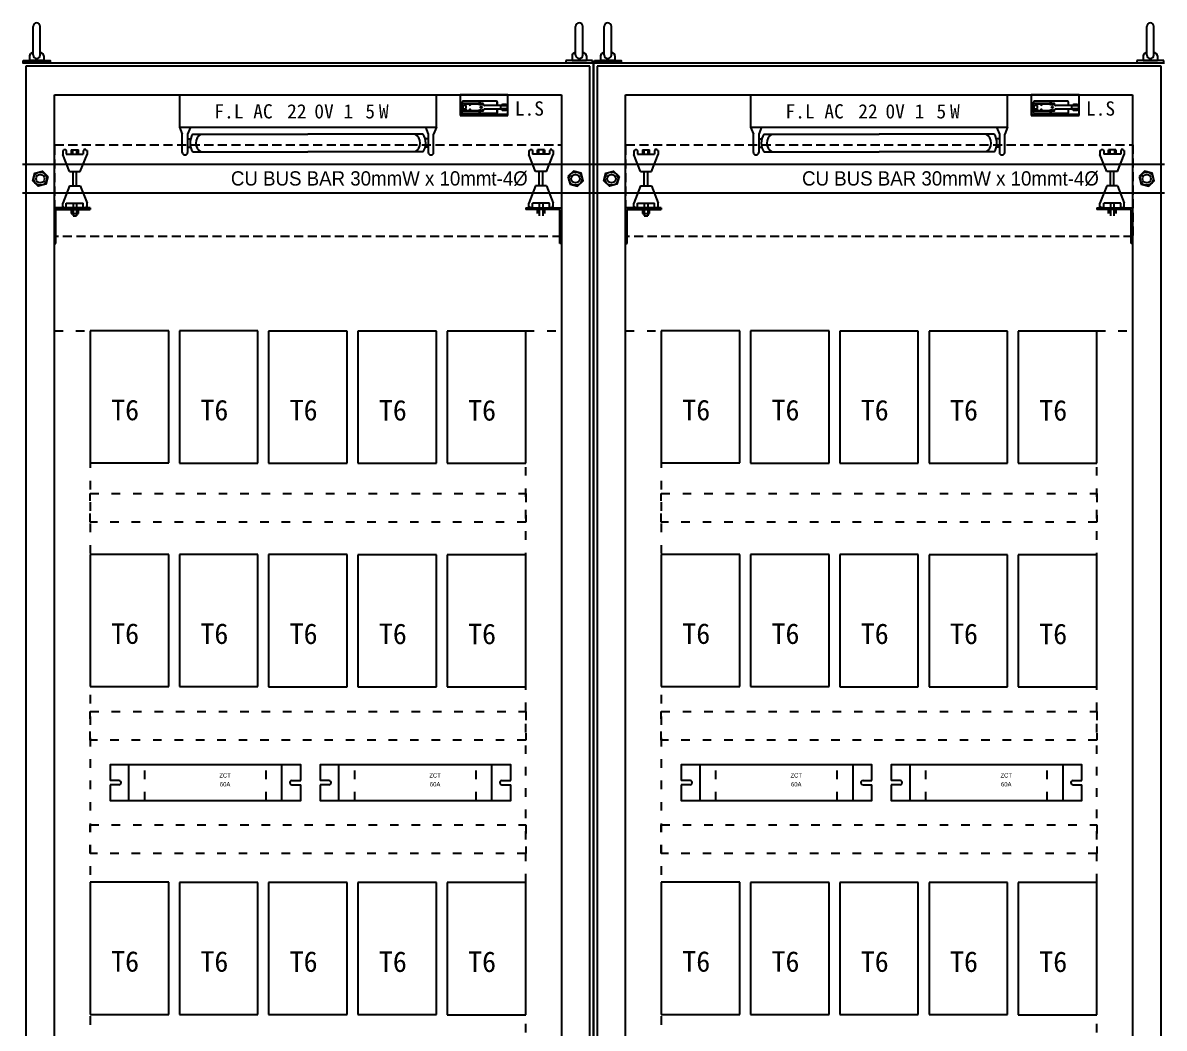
# Model space of a CAD drawing. Header units: millimetres. Extents: x 14879 to 38758, y -20740 to 1136.
# Drawn here: x 35718 to 37316, y -10063 to -8655 of the extents above; entities that cross this region are included whole.
import ezdxf
from ezdxf.enums import TextEntityAlignment as Align

# ---------------------------------------------------------------- set-up
doc = ezdxf.new("R2010")
doc.units = ezdxf.units.MM
doc.linetypes.add('ACAD_ISO03W100', pattern=[30, 12, -18])
doc.linetypes.add('DASHED', pattern=[19.05, 12.7, -6.35])
doc.layers.add('TEXT', color=3, linetype='Continuous')
doc.layers.add('图框文字', color=7, linetype='Continuous', lineweight=53)
doc.styles.get("Standard").update_dxf_attribs({"font": ''})
doc.styles.add('型式1', font='PMingLiU.ttf', dxfattribs={"width": 0.85, "height": 2})
doc.styles.add('汉字', font='')
doc.styles.get('Standard').set_extended_font_data('SimSun')
doc.styles.get('汉字').set_extended_font_data('SimSun')

msp = doc.modelspace()

# ---------------------------------------------------------------- linework, layer by layer
for p, q in [((35732.11, -8700.12), (35732.11, -8660.12)), ((35742.11, -8700.12), (35742.11, -8660.12)), ((36492.11, -8700.12), (36492.11, -8660.12)), ((36502.11, -8700.12), (36502.11, -8660.12)), ((36532.11, -8700.12), (36532.11, -8660.12)), ((36542.11, -8700.12), (36542.11, -8660.12)), ((37292.11, -8700.12), (37292.11, -8660.12)), ((37302.11, -8700.12), (37302.11, -8660.12)), ((35732.11, -8696.14), (35728.37, -8698.55)), ((35742.11, -8696.14), (35745.86, -8698.55)), ((36492.11, -8696.14), (36488.37, -8698.55)), ((36502.11, -8696.14), (36505.86, -8698.55)), ((36532.11, -8696.14), (36528.37, -8698.55)), ((36542.11, -8696.14), (36545.86, -8698.55)), ((37292.11, -8696.14), (37288.37, -8698.55)), ((37302.11, -8696.14), (37305.86, -8698.55)), ((35717.11, -8711.05), (36517.11, -8711.05)), ((35717.11, -8711.05), (36517.11, -8711.05)), ((35727.11, -8701.47), (35727.11, -8708.03)), ((35747.11, -8708.03), (35727.11, -8708.03)), ((35747.11, -8708.03), (35727.11, -8708.03)), ((35727.11, -8708.03), (35747.11, -8708.03)), ((35727.11, -8708.03), (35747.11, -8708.03)), ((35747.11, -8701.47), (35747.11, -8708.03)), ((36515.83, -8708.03), (36478.4, -8708.03)), ((36478.4, -8708.03), (36478.4, -8711.05)), ((36478.4, -8711.05), (36515.83, -8711.05)), ((36487.11, -8701.47), (36487.11, -8708.03)), ((36487.11, -8708.03), (36507.11, -8708.03)), ((36487.11, -8708.03), (36507.11, -8708.03)), ((36507.11, -8708.03), (36487.11, -8708.03)), ((36507.11, -8708.03), (36487.11, -8708.03)), ((36507.11, -8701.47), (36507.11, -8708.03)), ((36515.83, -8711.05), (36515.83, -8708.03)), ((36517.11, -8711.05), (36517.11, -10666.05)), ((36517.11, -10711.05), (36517.11, -8711.05)), ((36517.11, -8711.05), (36517.11, -10666.05)), ((36517.11, -8711.05), (37317.11, -8711.05)), ((36517.11, -10711.05), (36517.11, -8711.05)), ((36517.11, -8711.05), (37317.11, -8711.05)), ((36517.11, -8711.05), (36517.11, -10666.05)), ((36527.11, -8701.47), (36527.11, -8708.03)), ((36547.11, -8708.03), (36527.11, -8708.03)), ((36547.11, -8708.03), (36527.11, -8708.03)), ((36527.11, -8708.03), (36547.11, -8708.03)), ((36527.11, -8708.03), (36547.11, -8708.03)), ((36547.11, -8701.47), (36547.11, -8708.03)), ((37315.83, -8708.03), (37278.4, -8708.03)), ((37278.4, -8708.03), (37278.4, -8711.05)), ((37278.4, -8711.05), (37315.83, -8711.05)), ((37287.11, -8701.47), (37287.11, -8708.03)), ((37287.11, -8708.03), (37307.11, -8708.03)), ((37287.11, -8708.03), (37307.11, -8708.03)), ((37307.11, -8708.03), (37287.11, -8708.03)), ((37307.11, -8708.03), (37287.11, -8708.03)), ((37307.11, -8701.47), (37307.11, -8708.03)), ((37315.83, -8711.05), (37315.83, -8708.03)), ((36512.11, -8716.05), (35722.11, -8716.05)), ((35722.11, -8716.05), (35722.11, -10706.05)), ((36512.11, -10706.05), (36512.11, -8716.05)), ((37312.11, -8716.05), (36522.11, -8716.05)), ((36522.11, -8716.05), (36522.11, -10706.05)), ((37312.11, -10706.05), (37312.11, -8716.05)), ((35762.11, -8756.05), (36472.11, -8756.05)), ((35762.11, -10666.05), (35762.11, -8756.05)), ((35937.11, -8756.05), (35937.11, -8801.05)), ((35937.11, -8756.05), (36297.11, -8756.05)), ((36297.11, -8801.05), (36297.11, -8756.05)), ((36397.21, -8756.05), (36330.31, -8756.05)), ((36330.31, -8756.05), (36330.31, -8784.87)), ((36397.21, -8784.87), (36397.21, -8756.05)), ((36472.11, -8756.05), (36472.11, -10666.05)), ((36562.11, -8756.05), (37272.11, -8756.05)), ((36562.11, -10666.05), (36562.11, -8756.05)), ((36737.11, -8756.05), (36737.11, -8801.05)), ((36737.11, -8756.05), (37097.11, -8756.05)), ((37097.11, -8801.05), (37097.11, -8756.05)), ((37197.21, -8756.05), (37130.31, -8756.05)), ((37130.31, -8756.05), (37130.31, -8784.87)), ((37197.21, -8784.87), (37197.21, -8756.05)), ((37272.11, -8756.05), (37272.11, -10666.05)), ((36330.31, -8782.87), (36397.21, -8782.87)), ((36330.31, -8784.87), (36397.21, -8784.87)), ((37130.31, -8782.87), (37197.21, -8782.87)), ((37130.31, -8784.87), (37197.21, -8784.87)), ((35937.11, -8801.05), (36297.11, -8801.05)), ((35937.11, -8801.05), (35941.12, -8811.05)), ((35952.53, -8801.05), (35948.52, -8811.05)), ((36281.7, -8801.05), (36285.71, -8811.05)), ((36297.11, -8801.05), (36293.11, -8811.05)), ((36737.11, -8801.05), (37097.11, -8801.05)), ((36737.11, -8801.05), (36741.12, -8811.05)), ((36752.53, -8801.05), (36748.52, -8811.05)), ((37081.7, -8801.05), (37085.71, -8811.05)), ((37097.11, -8801.05), (37093.11, -8811.05)), ((35941.12, -8836.69), (35941.12, -8811.05)), ((35948.52, -8811.05), (35948.52, -8836.69)), ((35948.52, -8817.68), (35952.84, -8817.68)), ((35955.81, -8811.05), (36117.11, -8811.05)), ((36278.42, -8811.05), (36117.11, -8811.05)), ((36285.71, -8817.68), (36281.38, -8817.68)), ((36285.71, -8811.05), (36285.71, -8836.69)), ((36293.11, -8836.69), (36293.11, -8811.05)), ((36741.12, -8836.69), (36741.12, -8811.05)), ((36748.52, -8811.05), (36748.52, -8836.69)), ((36748.52, -8817.68), (36752.84, -8817.68)), ((36755.81, -8811.05), (36917.11, -8811.05)), ((37078.42, -8811.05), (36917.11, -8811.05)), ((37085.71, -8817.68), (37081.38, -8817.68)), ((37085.71, -8811.05), (37085.71, -8836.69)), ((37093.11, -8836.69), (37093.11, -8811.05)), ((35945.02, -8840.19), (35944.62, -8840.19)), ((35948.52, -8829.42), (35952.84, -8829.42)), ((35955.81, -8836.05), (36117.11, -8836.05)), ((36278.42, -8836.05), (36117.11, -8836.05)), ((36285.71, -8829.42), (36281.38, -8829.42)), ((36289.21, -8840.19), (36289.61, -8840.19)), ((36745.02, -8840.19), (36744.62, -8840.19)), ((36748.52, -8829.42), (36752.84, -8829.42)), ((36755.81, -8836.05), (36917.11, -8836.05)), ((37078.42, -8836.05), (36917.11, -8836.05)), ((37085.71, -8829.42), (37081.38, -8829.42)), ((37089.21, -8840.19), (37089.61, -8840.19)), ((36517.11, -8853.44), (35717.11, -8853.44)), ((36517.11, -8893.44), (36517.11, -8853.44)), ((36517.11, -8893.44), (36517.11, -8853.44)), ((37317.11, -8853.44), (36517.11, -8853.44)), ((36517.11, -8853.44), (36517.11, -8893.44)), ((35717.11, -8893.44), (36517.11, -8893.44)), ((36517.11, -8893.44), (37317.11, -8893.44)), ((35812.11, -9086.71), (35812.11, -9271.71)), ((35922.11, -9086.71), (35812.11, -9086.71)), ((35922.11, -9271.71), (35922.11, -9086.71)), ((35937.11, -9086.82), (35937.11, -9271.82)), ((36047.11, -9086.82), (35937.11, -9086.82)), ((36047.11, -9271.82), (36047.11, -9086.82)), ((36062.11, -9086.93), (36062.11, -9271.93)), ((36172.11, -9086.93), (36062.11, -9086.93)), ((36172.11, -9271.93), (36172.11, -9086.93)), ((36187.11, -9087.04), (36187.11, -9272.04)), ((36297.11, -9087.04), (36187.11, -9087.04)), ((36297.11, -9272.04), (36297.11, -9087.04)), ((36312.11, -9087.15), (36312.11, -9272.15)), ((36422.11, -9087.15), (36312.11, -9087.15)), ((36422.11, -9272.15), (36422.11, -9087.15)), ((36612.11, -9086.71), (36612.11, -9271.71)), ((36722.11, -9086.71), (36612.11, -9086.71)), ((36722.11, -9271.71), (36722.11, -9086.71)), ((36737.11, -9086.82), (36737.11, -9271.82)), ((36847.11, -9086.82), (36737.11, -9086.82)), ((36847.11, -9271.82), (36847.11, -9086.82)), ((36862.11, -9086.93), (36862.11, -9271.93)), ((36972.11, -9086.93), (36862.11, -9086.93)), ((36972.11, -9271.93), (36972.11, -9086.93)), ((36987.11, -9087.04), (36987.11, -9272.04)), ((37097.11, -9087.04), (36987.11, -9087.04)), ((37097.11, -9272.04), (37097.11, -9087.04)), ((37112.11, -9087.15), (37112.11, -9272.15)), ((37222.11, -9087.15), (37112.11, -9087.15)), ((37222.11, -9272.15), (37222.11, -9087.15)), ((35812.11, -9271.71), (35922.11, -9271.71)), ((35937.11, -9271.82), (36047.11, -9271.82)), ((36062.11, -9271.93), (36172.11, -9271.93)), ((36187.11, -9272.04), (36297.11, -9272.04)), ((36312.11, -9272.15), (36422.11, -9272.15)), ((36612.11, -9271.71), (36722.11, -9271.71)), ((36737.11, -9271.82), (36847.11, -9271.82)), ((36862.11, -9271.93), (36972.11, -9271.93)), ((36987.11, -9272.04), (37097.11, -9272.04)), ((37112.11, -9272.15), (37222.11, -9272.15)), ((35812.11, -9399.92), (35812.11, -9584.92)), ((35922.11, -9399.92), (35812.11, -9399.92)), ((35922.11, -9584.92), (35922.11, -9399.92)), ((35937.11, -9400.03), (35937.11, -9585.03)), ((36047.11, -9400.03), (35937.11, -9400.03)), ((36047.11, -9585.03), (36047.11, -9400.03)), ((36062.11, -9400.14), (36062.11, -9585.14)), ((36172.11, -9400.14), (36062.11, -9400.14)), ((36172.11, -9585.14), (36172.11, -9400.14)), ((36187.11, -9400.25), (36187.11, -9585.25)), ((36297.11, -9400.25), (36187.11, -9400.25)), ((36297.11, -9585.25), (36297.11, -9400.25)), ((36312.11, -9400.36), (36312.11, -9585.36)), ((36422.11, -9400.36), (36312.11, -9400.36)), ((36422.11, -9585.36), (36422.11, -9400.36)), ((36612.11, -9399.92), (36612.11, -9584.92)), ((36722.11, -9399.92), (36612.11, -9399.92)), ((36722.11, -9584.92), (36722.11, -9399.92)), ((36737.11, -9400.03), (36737.11, -9585.03)), ((36847.11, -9400.03), (36737.11, -9400.03)), ((36847.11, -9585.03), (36847.11, -9400.03)), ((36862.11, -9400.14), (36862.11, -9585.14)), ((36972.11, -9400.14), (36862.11, -9400.14)), ((36972.11, -9585.14), (36972.11, -9400.14)), ((36987.11, -9400.25), (36987.11, -9585.25)), ((37097.11, -9400.25), (36987.11, -9400.25)), ((37097.11, -9585.25), (37097.11, -9400.25)), ((37112.11, -9400.36), (37112.11, -9585.36)), ((37222.11, -9400.36), (37112.11, -9400.36)), ((37222.11, -9585.36), (37222.11, -9400.36)), ((35812.11, -9584.92), (35922.11, -9584.92)), ((35937.11, -9585.03), (36047.11, -9585.03)), ((36062.11, -9585.14), (36172.11, -9585.14)), ((36187.11, -9585.25), (36297.11, -9585.25)), ((36312.11, -9585.36), (36422.11, -9585.36)), ((36612.11, -9584.92), (36722.11, -9584.92)), ((36737.11, -9585.03), (36847.11, -9585.03)), ((36862.11, -9585.14), (36972.11, -9585.14)), ((36987.11, -9585.25), (37097.11, -9585.25)), ((37112.11, -9585.36), (37222.11, -9585.36)), ((35812.11, -9859.15), (35812.11, -10044.15)), ((35922.11, -9859.15), (35812.11, -9859.15)), ((35922.11, -10044.15), (35922.11, -9859.15)), ((35937.11, -9859.26), (35937.11, -10044.26)), ((36047.11, -9859.26), (35937.11, -9859.26)), ((36047.11, -10044.26), (36047.11, -9859.26)), ((36062.11, -9859.37), (36062.11, -10044.37)), ((36172.11, -9859.37), (36062.11, -9859.37)), ((36172.11, -10044.37), (36172.11, -9859.37)), ((36187.11, -9859.48), (36187.11, -10044.48)), ((36297.11, -9859.48), (36187.11, -9859.48)), ((36297.11, -10044.48), (36297.11, -9859.48)), ((36312.11, -9859.59), (36312.11, -10044.59)), ((36422.11, -9859.59), (36312.11, -9859.59)), ((36422.11, -10044.59), (36422.11, -9859.59)), ((36612.11, -9859.15), (36612.11, -10044.15)), ((36722.11, -9859.15), (36612.11, -9859.15)), ((36722.11, -10044.15), (36722.11, -9859.15)), ((36737.11, -9859.26), (36737.11, -10044.26)), ((36847.11, -9859.26), (36737.11, -9859.26)), ((36847.11, -10044.26), (36847.11, -9859.26)), ((36862.11, -9859.37), (36862.11, -10044.37)), ((36972.11, -9859.37), (36862.11, -9859.37)), ((36972.11, -10044.37), (36972.11, -9859.37)), ((36987.11, -9859.48), (36987.11, -10044.48)), ((37097.11, -9859.48), (36987.11, -9859.48)), ((37097.11, -10044.48), (37097.11, -9859.48)), ((37112.11, -9859.59), (37112.11, -10044.59)), ((37222.11, -9859.59), (37112.11, -9859.59)), ((37222.11, -10044.59), (37222.11, -9859.59)), ((35812.11, -10044.15), (35922.11, -10044.15)), ((35937.11, -10044.26), (36047.11, -10044.26)), ((36062.11, -10044.37), (36172.11, -10044.37)), ((36187.11, -10044.48), (36297.11, -10044.48)), ((36312.11, -10044.59), (36422.11, -10044.59)), ((36612.11, -10044.15), (36722.11, -10044.15)), ((36737.11, -10044.26), (36847.11, -10044.26)), ((36862.11, -10044.37), (36972.11, -10044.37)), ((36987.11, -10044.48), (37097.11, -10044.48)), ((37112.11, -10044.59), (37222.11, -10044.59))]:
    msp.add_line(p, q)
at = {"color": 7, "linetype": 'Continuous'}
for p, q in [((36333.23, -8780.64), (36333.23, -8766.29)), ((36333.35, -8780.67), (36333.35, -8766.27)), ((36362.33, -8768.17), (36333.35, -8768.17)), ((36334.39, -8774.97), (36334.39, -8771.97)), ((36380.9, -8764.87), (36334.75, -8764.87)), ((36380.87, -8764.74), (36334.78, -8764.74)), ((36338.82, -8770.97), (36335.39, -8770.97)), ((36338.82, -8775.97), (36335.39, -8775.97)), ((36338.82, -8768.42), (36343.32, -8768.42)), ((36338.82, -8770.97), (36338.82, -8768.42)), ((36338.82, -8775.27), (36338.82, -8771.67)), ((36338.82, -8778.52), (36338.82, -8775.97)), ((36343.03, -8768.37), (36343.03, -8768.17)), ((36345.63, -8768.37), (36343.03, -8768.37)), ((36343.32, -8769.47), (36343.32, -8768.37)), ((36345.32, -8769.47), (36345.32, -8768.37)), ((36345.32, -8768.42), (36355.51, -8768.42)), ((36345.63, -8768.37), (36345.63, -8768.17)), ((36350.57, -8768.37), (36350.57, -8768.17)), ((36353.17, -8768.37), (36350.57, -8768.37)), ((36353.17, -8768.37), (36353.17, -8768.17)), ((36357.24, -8767.57), (36357.24, -8765.47)), ((36357.79, -8769.47), (36359.82, -8769.47)), ((36358.35, -8767.57), (36358.35, -8765.47)), ((36362.83, -8770.27), (36362.83, -8768.67)), ((36362.83, -8778.27), (36362.83, -8776.67)), ((36395.67, -8770.92), (36364.26, -8770.92)), ((36395.67, -8776.02), (36364.26, -8776.02)), ((36382.3, -8770.92), (36382.3, -8766.27)), ((36382.3, -8780.67), (36382.3, -8776.02)), ((36382.42, -8770.92), (36382.42, -8766.29)), ((36382.42, -8780.64), (36382.42, -8776.02)), ((36387.32, -8775.47), (36387.32, -8771.47)), ((36396.82, -8771.47), (36387.32, -8771.47)), ((36396.82, -8775.47), (36387.32, -8775.47)), ((36395.82, -8771.02), (36388.32, -8771.02)), ((36388.32, -8771.47), (36388.32, -8771.02)), ((36388.32, -8775.92), (36388.32, -8775.47)), ((36395.82, -8775.92), (36388.32, -8775.92)), ((36395.67, -8769.92), (36388.47, -8769.92)), ((36388.47, -8770.92), (36388.47, -8769.92)), ((36388.47, -8777.02), (36388.47, -8776.02)), ((36394.57, -8769.42), (36389.57, -8769.42)), ((36389.57, -8769.92), (36389.57, -8769.42)), ((36394.57, -8769.92), (36394.57, -8769.42)), ((36395.67, -8771.02), (36395.67, -8769.92)), ((36395.67, -8777.02), (36395.67, -8775.92)), ((36395.82, -8771.47), (36395.82, -8771.02)), ((36395.82, -8775.92), (36395.82, -8775.47)), ((36396.82, -8775.47), (36396.82, -8771.47)), ((37133.23, -8780.64), (37133.23, -8766.29)), ((37133.35, -8780.67), (37133.35, -8766.27)), ((37162.33, -8768.17), (37133.35, -8768.17)), ((37134.39, -8774.97), (37134.39, -8771.97)), ((37180.9, -8764.87), (37134.75, -8764.87)), ((37180.87, -8764.74), (37134.78, -8764.74)), ((37138.82, -8770.97), (37135.39, -8770.97)), ((37138.82, -8775.97), (37135.39, -8775.97)), ((37138.82, -8768.42), (37143.32, -8768.42)), ((37138.82, -8770.97), (37138.82, -8768.42)), ((37138.82, -8775.27), (37138.82, -8771.67)), ((37138.82, -8778.52), (37138.82, -8775.97)), ((37143.03, -8768.37), (37143.03, -8768.17)), ((37145.63, -8768.37), (37143.03, -8768.37)), ((37143.32, -8769.47), (37143.32, -8768.37)), ((37145.32, -8769.47), (37145.32, -8768.37)), ((37145.32, -8768.42), (37155.51, -8768.42)), ((37145.63, -8768.37), (37145.63, -8768.17)), ((37150.57, -8768.37), (37150.57, -8768.17)), ((37153.17, -8768.37), (37150.57, -8768.37)), ((37153.17, -8768.37), (37153.17, -8768.17)), ((37157.24, -8767.57), (37157.24, -8765.47)), ((37157.79, -8769.47), (37159.82, -8769.47)), ((37158.35, -8767.57), (37158.35, -8765.47)), ((37162.83, -8770.27), (37162.83, -8768.67)), ((37162.83, -8778.27), (37162.83, -8776.67)), ((37195.67, -8770.92), (37164.26, -8770.92)), ((37195.67, -8776.02), (37164.26, -8776.02)), ((37182.3, -8770.92), (37182.3, -8766.27)), ((37182.3, -8780.67), (37182.3, -8776.02)), ((37182.42, -8770.92), (37182.42, -8766.29)), ((37182.42, -8780.64), (37182.42, -8776.02)), ((37187.32, -8775.47), (37187.32, -8771.47)), ((37196.82, -8771.47), (37187.32, -8771.47)), ((37196.82, -8775.47), (37187.32, -8775.47)), ((37195.82, -8771.02), (37188.32, -8771.02)), ((37188.32, -8771.47), (37188.32, -8771.02)), ((37188.32, -8775.92), (37188.32, -8775.47)), ((37195.82, -8775.92), (37188.32, -8775.92)), ((37195.67, -8769.92), (37188.47, -8769.92)), ((37188.47, -8770.92), (37188.47, -8769.92)), ((37188.47, -8777.02), (37188.47, -8776.02)), ((37194.57, -8769.42), (37189.57, -8769.42)), ((37189.57, -8769.92), (37189.57, -8769.42)), ((37194.57, -8769.92), (37194.57, -8769.42)), ((37195.67, -8771.02), (37195.67, -8769.92)), ((37195.67, -8777.02), (37195.67, -8775.92)), ((37195.82, -8771.47), (37195.82, -8771.02)), ((37195.82, -8775.92), (37195.82, -8775.47)), ((37196.82, -8775.47), (37196.82, -8771.47)), ((36362.33, -8778.77), (36333.35, -8778.77)), ((36380.9, -8782.07), (36334.75, -8782.07)), ((36380.87, -8782.19), (36334.78, -8782.19)), ((36343.32, -8778.52), (36338.82, -8778.52)), ((36343.03, -8778.77), (36343.03, -8778.57)), ((36345.63, -8778.57), (36343.03, -8778.57)), ((36343.32, -8777.47), (36343.32, -8778.57)), ((36345.32, -8777.47), (36345.32, -8778.57)), ((36355.51, -8778.52), (36345.32, -8778.52)), ((36345.63, -8778.77), (36345.63, -8778.57)), ((36353.17, -8778.57), (36350.57, -8778.57)), ((36350.57, -8778.77), (36350.57, -8778.57)), ((36353.17, -8778.77), (36353.17, -8778.57)), ((36357.24, -8781.47), (36357.24, -8779.37)), ((36359.82, -8777.47), (36357.79, -8777.47)), ((36358.35, -8781.47), (36358.35, -8779.37)), ((36395.67, -8777.02), (36388.47, -8777.02)), ((36394.5, -8777.92), (36389.63, -8777.92)), ((37162.33, -8778.77), (37133.35, -8778.77)), ((37180.9, -8782.07), (37134.75, -8782.07)), ((37180.87, -8782.19), (37134.78, -8782.19)), ((37143.32, -8778.52), (37138.82, -8778.52)), ((37143.03, -8778.77), (37143.03, -8778.57)), ((37145.63, -8778.57), (37143.03, -8778.57)), ((37143.32, -8777.47), (37143.32, -8778.57)), ((37145.32, -8777.47), (37145.32, -8778.57)), ((37155.51, -8778.52), (37145.32, -8778.52)), ((37145.63, -8778.77), (37145.63, -8778.57)), ((37153.17, -8778.57), (37150.57, -8778.57)), ((37150.57, -8778.77), (37150.57, -8778.57)), ((37153.17, -8778.77), (37153.17, -8778.57)), ((37157.24, -8781.47), (37157.24, -8779.37)), ((37159.82, -8777.47), (37157.79, -8777.47)), ((37158.35, -8781.47), (37158.35, -8779.37)), ((37195.67, -8777.02), (37188.47, -8777.02)), ((37194.5, -8777.92), (37189.63, -8777.92))]:
    msp.add_line(p, q, dxfattribs=at)
at = {"color": 3}
for p, q in [((35773.67, -8833.77), (35773.67, -8839.36)), ((35773.67, -8833.77), (35775.28, -8833.77)), ((35783.17, -8863.44), (35773.67, -8839.36)), ((35775.28, -8832.44), (35777.88, -8832.44)), ((35775.28, -8833.77), (35775.28, -8832.44)), ((35777.88, -8832.44), (35777.88, -8833.77)), ((35777.88, -8833.77), (35778.64, -8833.77)), ((35778.64, -8833.77), (35778.64, -8839.03)), ((35778.64, -8839.03), (35802.44, -8839.03)), ((35785.54, -8833.03), (35785.54, -8839.03)), ((35785.54, -8833.03), (35795.54, -8833.03)), ((35787.54, -8833.03), (35787.54, -8839.03)), ((35793.54, -8839.03), (35793.54, -8833.03)), ((35795.54, -8839.03), (35795.54, -8833.03)), ((35798.17, -8863.44), (35807.67, -8839.36)), ((35803.2, -8833.77), (35802.44, -8833.77)), ((35802.44, -8833.77), (35802.44, -8839.03)), ((35803.2, -8832.44), (35803.2, -8833.77)), ((35806.06, -8832.44), (35803.2, -8832.44)), ((35806.06, -8833.77), (35806.06, -8832.44)), ((35807.67, -8833.77), (35806.06, -8833.77)), ((35807.67, -8833.77), (35807.67, -8839.36)), ((35807.67, -8833.77), (35807.67, -8839.36)), ((36426.56, -8833.77), (36426.56, -8839.36)), ((36426.56, -8833.77), (36426.56, -8839.36)), ((36426.56, -8833.77), (36428.17, -8833.77)), ((36436.06, -8863.44), (36426.56, -8839.36)), ((36428.17, -8832.44), (36431.03, -8832.44)), ((36428.17, -8833.77), (36428.17, -8832.44)), ((36431.03, -8832.44), (36431.03, -8833.77)), ((36431.03, -8833.77), (36431.79, -8833.77)), ((36431.79, -8833.77), (36431.79, -8839.03)), ((36455.59, -8839.03), (36431.79, -8839.03)), ((36438.69, -8839.03), (36438.69, -8833.03)), ((36448.69, -8833.03), (36438.69, -8833.03)), ((36440.69, -8839.03), (36440.69, -8833.03)), ((36446.69, -8833.03), (36446.69, -8839.03)), ((36448.69, -8833.03), (36448.69, -8839.03)), ((36451.06, -8863.44), (36460.56, -8839.36)), ((36456.34, -8833.77), (36455.59, -8833.77)), ((36455.59, -8833.77), (36455.59, -8839.03)), ((36458.95, -8832.44), (36456.34, -8832.44)), ((36456.34, -8832.44), (36456.34, -8833.77)), ((36458.95, -8833.77), (36458.95, -8832.44)), ((36460.56, -8833.77), (36458.95, -8833.77)), ((36460.56, -8833.77), (36460.56, -8839.36)), ((36573.67, -8833.77), (36573.67, -8839.36)), ((36573.67, -8833.77), (36575.28, -8833.77)), ((36583.17, -8863.44), (36573.67, -8839.36)), ((36575.28, -8832.44), (36577.88, -8832.44)), ((36575.28, -8833.77), (36575.28, -8832.44)), ((36577.88, -8832.44), (36577.88, -8833.77)), ((36577.88, -8833.77), (36578.64, -8833.77)), ((36578.64, -8833.77), (36578.64, -8839.03)), ((36578.64, -8839.03), (36602.44, -8839.03)), ((36585.54, -8833.03), (36585.54, -8839.03)), ((36585.54, -8833.03), (36595.54, -8833.03)), ((36587.54, -8833.03), (36587.54, -8839.03)), ((36593.54, -8839.03), (36593.54, -8833.03)), ((36595.54, -8839.03), (36595.54, -8833.03)), ((36598.17, -8863.44), (36607.67, -8839.36)), ((36603.2, -8833.77), (36602.44, -8833.77)), ((36602.44, -8833.77), (36602.44, -8839.03)), ((36603.2, -8832.44), (36603.2, -8833.77)), ((36606.06, -8832.44), (36603.2, -8832.44)), ((36606.06, -8833.77), (36606.06, -8832.44)), ((36607.67, -8833.77), (36606.06, -8833.77)), ((36607.67, -8833.77), (36607.67, -8839.36)), ((36607.67, -8833.77), (36607.67, -8839.36)), ((37226.56, -8833.77), (37226.56, -8839.36)), ((37226.56, -8833.77), (37226.56, -8839.36)), ((37226.56, -8833.77), (37228.17, -8833.77)), ((37236.06, -8863.44), (37226.56, -8839.36)), ((37228.17, -8832.44), (37231.03, -8832.44)), ((37228.17, -8833.77), (37228.17, -8832.44)), ((37231.03, -8832.44), (37231.03, -8833.77)), ((37231.03, -8833.77), (37231.79, -8833.77)), ((37231.79, -8833.77), (37231.79, -8839.03)), ((37255.59, -8839.03), (37231.79, -8839.03)), ((37238.69, -8839.03), (37238.69, -8833.03)), ((37248.69, -8833.03), (37238.69, -8833.03)), ((37240.69, -8839.03), (37240.69, -8833.03)), ((37246.69, -8833.03), (37246.69, -8839.03)), ((37248.69, -8833.03), (37248.69, -8839.03)), ((37251.06, -8863.44), (37260.56, -8839.36)), ((37256.34, -8833.77), (37255.59, -8833.77)), ((37255.59, -8833.77), (37255.59, -8839.03)), ((37258.95, -8832.44), (37256.34, -8832.44)), ((37256.34, -8832.44), (37256.34, -8833.77)), ((37258.95, -8833.77), (37258.95, -8832.44)), ((37260.56, -8833.77), (37258.95, -8833.77)), ((37260.56, -8833.77), (37260.56, -8839.36)), ((35783.17, -8863.44), (35798.17, -8863.44)), ((35788.04, -8883.44), (35788.04, -8863.44)), ((35793.04, -8883.44), (35793.04, -8863.44)), ((36451.06, -8863.44), (36436.06, -8863.44)), ((36441.19, -8883.44), (36441.19, -8863.44)), ((36446.19, -8883.44), (36446.19, -8863.44)), ((36583.17, -8863.44), (36598.17, -8863.44)), ((36588.04, -8883.44), (36588.04, -8863.44)), ((36593.04, -8883.44), (36593.04, -8863.44)), ((37251.06, -8863.44), (37236.06, -8863.44)), ((37241.19, -8883.44), (37241.19, -8863.44)), ((37246.19, -8883.44), (37246.19, -8863.44)), ((35783.17, -8883.44), (35773.67, -8907.52)), ((35783.17, -8883.44), (35798.17, -8883.44)), ((35798.17, -8883.44), (35807.67, -8907.52)), ((36436.06, -8883.44), (36426.56, -8907.52)), ((36451.06, -8883.44), (36436.06, -8883.44)), ((36451.06, -8883.44), (36460.56, -8907.52)), ((36583.17, -8883.44), (36573.67, -8907.52)), ((36583.17, -8883.44), (36598.17, -8883.44)), ((36598.17, -8883.44), (36607.67, -8907.52)), ((37236.06, -8883.44), (37226.56, -8907.52)), ((37251.06, -8883.44), (37236.06, -8883.44)), ((37251.06, -8883.44), (37260.56, -8907.52)), ((35812.11, -8914.44), (35762.11, -8914.44)), ((35762.11, -8914.44), (35762.11, -8964.44)), ((35764.11, -8964.44), (35764.11, -8916.44)), ((35764.11, -8916.44), (35812.11, -8916.44)), ((35773.67, -8913.11), (35773.67, -8907.52)), ((35773.67, -8913.11), (35775.28, -8913.11)), ((35775.28, -8913.11), (35775.28, -8914.44)), ((35775.28, -8914.44), (35777.88, -8914.44)), ((35777.88, -8914.44), (35777.88, -8913.11)), ((35777.88, -8913.11), (35778.64, -8913.11)), ((35778.64, -8913.11), (35778.64, -8907.85)), ((35778.64, -8907.85), (35802.44, -8907.85)), ((35785.54, -8916.44), (35785.54, -8922.44)), ((35787.54, -8916.44), (35787.54, -8922.44)), ((35788.04, -8907.85), (35788.04, -8925.44)), ((35793.04, -8907.85), (35793.04, -8925.44)), ((35793.54, -8916.44), (35793.54, -8922.44)), ((35795.54, -8922.44), (35795.54, -8916.44)), ((35802.44, -8913.11), (35802.44, -8907.85)), ((35803.2, -8913.11), (35802.44, -8913.11)), ((35803.2, -8914.44), (35803.2, -8913.11)), ((35806.06, -8914.44), (35803.2, -8914.44)), ((35806.06, -8913.11), (35806.06, -8914.44)), ((35807.67, -8913.11), (35806.06, -8913.11)), ((35807.67, -8913.11), (35807.67, -8907.52)), ((35807.67, -8913.11), (35807.67, -8907.52)), ((35812.11, -8914.44), (35812.11, -8916.44)), ((36422.11, -8914.44), (36472.11, -8914.44)), ((36422.11, -8914.44), (36422.11, -8916.44)), ((36470.11, -8916.44), (36422.11, -8916.44)), ((36426.56, -8913.11), (36426.56, -8907.52)), ((36426.56, -8913.11), (36426.56, -8907.52)), ((36426.56, -8913.11), (36428.17, -8913.11)), ((36428.17, -8913.11), (36428.17, -8914.44)), ((36428.17, -8914.44), (36431.03, -8914.44)), ((36431.03, -8913.11), (36431.79, -8913.11)), ((36431.03, -8914.44), (36431.03, -8913.11)), ((36431.79, -8913.11), (36431.79, -8907.85)), ((36455.59, -8907.85), (36431.79, -8907.85)), ((36438.69, -8922.44), (36438.69, -8916.44)), ((36440.69, -8916.44), (36440.69, -8922.44)), ((36441.19, -8907.85), (36441.19, -8925.44)), ((36446.19, -8907.85), (36446.19, -8925.44)), ((36446.69, -8916.44), (36446.69, -8922.44)), ((36448.69, -8916.44), (36448.69, -8922.44)), ((36455.59, -8913.11), (36455.59, -8907.85)), ((36456.34, -8913.11), (36455.59, -8913.11)), ((36456.34, -8914.44), (36456.34, -8913.11)), ((36458.95, -8914.44), (36456.34, -8914.44)), ((36460.56, -8913.11), (36458.95, -8913.11)), ((36458.95, -8913.11), (36458.95, -8914.44)), ((36460.56, -8913.11), (36460.56, -8907.52)), ((36470.11, -8964.44), (36470.11, -8916.44)), ((36472.11, -8914.44), (36472.11, -8964.44)), ((36612.11, -8914.44), (36562.11, -8914.44)), ((36562.11, -8914.44), (36562.11, -8964.44)), ((36564.11, -8964.44), (36564.11, -8916.44)), ((36564.11, -8916.44), (36612.11, -8916.44)), ((36573.67, -8913.11), (36573.67, -8907.52)), ((36573.67, -8913.11), (36575.28, -8913.11)), ((36575.28, -8913.11), (36575.28, -8914.44)), ((36575.28, -8914.44), (36577.88, -8914.44)), ((36577.88, -8914.44), (36577.88, -8913.11)), ((36577.88, -8913.11), (36578.64, -8913.11)), ((36578.64, -8913.11), (36578.64, -8907.85)), ((36578.64, -8907.85), (36602.44, -8907.85)), ((36585.54, -8916.44), (36585.54, -8922.44)), ((36587.54, -8916.44), (36587.54, -8922.44)), ((36588.04, -8907.85), (36588.04, -8925.44)), ((36593.04, -8907.85), (36593.04, -8925.44)), ((36593.54, -8916.44), (36593.54, -8922.44)), ((36595.54, -8922.44), (36595.54, -8916.44)), ((36602.44, -8913.11), (36602.44, -8907.85)), ((36603.2, -8913.11), (36602.44, -8913.11)), ((36603.2, -8914.44), (36603.2, -8913.11)), ((36606.06, -8914.44), (36603.2, -8914.44)), ((36606.06, -8913.11), (36606.06, -8914.44)), ((36607.67, -8913.11), (36606.06, -8913.11)), ((36607.67, -8913.11), (36607.67, -8907.52)), ((36607.67, -8913.11), (36607.67, -8907.52)), ((36612.11, -8914.44), (36612.11, -8916.44)), ((37222.11, -8914.44), (37272.11, -8914.44)), ((37222.11, -8914.44), (37222.11, -8916.44)), ((37270.11, -8916.44), (37222.11, -8916.44)), ((37226.56, -8913.11), (37226.56, -8907.52)), ((37226.56, -8913.11), (37226.56, -8907.52)), ((37226.56, -8913.11), (37228.17, -8913.11)), ((37228.17, -8913.11), (37228.17, -8914.44)), ((37228.17, -8914.44), (37231.03, -8914.44)), ((37231.03, -8913.11), (37231.79, -8913.11)), ((37231.03, -8914.44), (37231.03, -8913.11)), ((37231.79, -8913.11), (37231.79, -8907.85)), ((37255.59, -8907.85), (37231.79, -8907.85)), ((37238.69, -8922.44), (37238.69, -8916.44)), ((37240.69, -8916.44), (37240.69, -8922.44)), ((37241.19, -8907.85), (37241.19, -8925.44)), ((37246.19, -8907.85), (37246.19, -8925.44)), ((37246.69, -8916.44), (37246.69, -8922.44)), ((37248.69, -8916.44), (37248.69, -8922.44)), ((37255.59, -8913.11), (37255.59, -8907.85)), ((37256.34, -8913.11), (37255.59, -8913.11)), ((37256.34, -8914.44), (37256.34, -8913.11)), ((37258.95, -8914.44), (37256.34, -8914.44)), ((37260.56, -8913.11), (37258.95, -8913.11)), ((37258.95, -8913.11), (37258.95, -8914.44)), ((37260.56, -8913.11), (37260.56, -8907.52)), ((37270.11, -8964.44), (37270.11, -8916.44)), ((37272.11, -8914.44), (37272.11, -8964.44)), ((35785.54, -8922.44), (35795.54, -8922.44)), ((35788.04, -8925.44), (35793.04, -8925.44)), ((36585.54, -8922.44), (36595.54, -8922.44)), ((36588.04, -8925.44), (36593.04, -8925.44)), ((35762.11, -8964.44), (35764.11, -8964.44)), ((36472.11, -8964.44), (36470.11, -8964.44)), ((36562.11, -8964.44), (36564.11, -8964.44)), ((37272.11, -8964.44), (37270.11, -8964.44))]:
    msp.add_line(p, q, dxfattribs=at)
at = {"color": 2, "ltscale": 0.2}
for p, q in [((35866.31, -9744.41), (35866.31, -9694.41)), ((36080.75, -9744.41), (36080.75, -9694.41)), ((36160.47, -9744.41), (36160.47, -9694.41)), ((36374.91, -9744.41), (36374.91, -9694.41)), ((36666.31, -9744.41), (36666.31, -9694.41)), ((36880.75, -9744.41), (36880.75, -9694.41)), ((36960.47, -9744.41), (36960.47, -9694.41)), ((37174.91, -9744.41), (37174.91, -9694.41)), ((35852.5, -9716.41), (35840.03, -9716.41)), ((36094.75, -9716.41), (36107.03, -9716.41)), ((36146.66, -9716.41), (36134.19, -9716.41)), ((36388.91, -9716.41), (36401.19, -9716.41)), ((36652.5, -9716.41), (36640.03, -9716.41)), ((36894.75, -9716.41), (36907.03, -9716.41)), ((36946.66, -9716.41), (36934.19, -9716.41)), ((37188.91, -9716.41), (37201.19, -9716.41)), ((35852.5, -9722.41), (35840.03, -9722.41)), ((36094.75, -9722.41), (36107.03, -9722.41)), ((36146.66, -9722.41), (36134.19, -9722.41)), ((36388.91, -9722.41), (36401.19, -9722.41)), ((36652.5, -9722.41), (36640.03, -9722.41)), ((36894.75, -9722.41), (36907.03, -9722.41)), ((36946.66, -9722.41), (36934.19, -9722.41)), ((37188.91, -9722.41), (37201.19, -9722.41))]:
    msp.add_line(p, q, dxfattribs=at)
at = {"color": 1, "linetype": 'ACAD_ISO03W100'}
for p, q in [((35888.53, -9744.41), (35888.53, -9694.41)), ((36058.53, -9744.41), (36058.53, -9694.41)), ((36182.69, -9744.41), (36182.69, -9694.41)), ((36352.69, -9744.41), (36352.69, -9694.41)), ((36688.53, -9744.41), (36688.53, -9694.41)), ((36858.53, -9744.41), (36858.53, -9694.41)), ((36982.69, -9744.41), (36982.69, -9694.41)), ((37152.69, -9744.41), (37152.69, -9694.41))]:
    msp.add_line(p, q, dxfattribs=at)
for points in [[(35718.4, -8708.03), (35755.83, -8708.03), (35755.83, -8711.05), (35718.4, -8711.05)], [(36518.4, -8708.03), (36555.83, -8708.03), (36555.83, -8711.05), (36518.4, -8711.05)]]:
    msp.add_lwpolyline(points, close=True)
at = {"color": 1, "linetype": 'DASHED'}
for points in [[(35762.41, -8826.05), (36472.41, -8826.05), (36472.41, -8954.42), (35762.41, -8954.42)], [(36562.41, -8826.05), (37272.41, -8826.05), (37272.41, -8954.42), (36562.41, -8954.42)]]:
    msp.add_lwpolyline(points, close=True, dxfattribs=at)
at = {"color": 4}
for points in [[(35752.87, -8870.59), (35750.03, -8881.22), (35739.4, -8884.07), (35731.62, -8876.29), (35734.47, -8865.66), (35745.1, -8862.81)], [(36481.35, -8870.59), (36484.2, -8881.22), (36494.83, -8884.07), (36502.6, -8876.29), (36499.76, -8865.66), (36489.13, -8862.81)], [(36552.87, -8870.59), (36550.03, -8881.22), (36539.4, -8884.07), (36531.62, -8876.29), (36534.47, -8865.66), (36545.1, -8862.81)], [(37281.35, -8870.59), (37284.2, -8881.22), (37294.83, -8884.07), (37302.6, -8876.29), (37299.76, -8865.66), (37289.13, -8862.81)]]:
    msp.add_lwpolyline(points, close=True, dxfattribs=at)
at = {"color": 1, "linetype": 'ACAD_ISO03W100'}
for points in [[(35762.11, -9086.71), (35812.11, -9086.71), (35812.11, -10579.35), (35762.11, -10579.35)], [(36422.12, -9086.71), (36472.11, -9086.71), (36472.11, -10579.35), (36422.12, -10579.35)], [(36562.11, -9086.71), (36612.11, -9086.71), (36612.11, -10579.35), (36562.11, -10579.35)], [(37222.12, -9086.71), (37272.11, -9086.71), (37272.11, -10579.35), (37222.12, -10579.35)], [(35812.11, -9354.69), (35812.11, -9314.69), (36422.12, -9314.69), (36422.12, -9354.69)], [(36612.11, -9354.69), (36612.11, -9314.69), (37222.12, -9314.69), (37222.12, -9354.69)], [(35812.11, -9659.96), (35812.11, -9619.96), (36422.12, -9619.96), (36422.12, -9659.96)], [(36612.11, -9659.96), (36612.11, -9619.96), (37222.12, -9619.96), (37222.12, -9659.96)], [(35812.11, -9818.81), (35812.11, -9778.81), (36422.12, -9778.81), (36422.12, -9818.81)], [(36612.11, -9818.81), (36612.11, -9778.81), (37222.12, -9778.81), (37222.12, -9818.81)]]:
    msp.add_lwpolyline(points, close=True, dxfattribs=at)
at = {"color": 2, "ltscale": 0.2}
for points in [[(36107.03, -9716.41), (36107.03, -9694.41), (35840.03, -9694.41), (35840.03, -9716.41)], [(36401.19, -9716.41), (36401.19, -9694.41), (36134.19, -9694.41), (36134.19, -9716.41)], [(36907.03, -9716.41), (36907.03, -9694.41), (36640.03, -9694.41), (36640.03, -9716.41)], [(37201.19, -9716.41), (37201.19, -9694.41), (36934.19, -9694.41), (36934.19, -9716.41)], [(35840.03, -9722.41), (35840.03, -9744.41), (36107.03, -9744.41), (36107.03, -9722.41)], [(36134.19, -9722.41), (36134.19, -9744.41), (36401.19, -9744.41), (36401.19, -9722.41)], [(36640.03, -9722.41), (36640.03, -9744.41), (36907.03, -9744.41), (36907.03, -9722.41)], [(36934.19, -9722.41), (36934.19, -9744.41), (37201.19, -9744.41), (37201.19, -9722.41)]]:
    msp.add_lwpolyline(points, dxfattribs=at)
at = {"color": 7, "linetype": 'Continuous'}
for centre in [(36359.82, -8773.47), (37159.82, -8773.47)]:
    msp.add_circle(centre, 1.2, dxfattribs=at)
at = {"color": 4}
for centre, radius in [((35742.25, -8873.44), 9.28), ((35742.25, -8873.44), 6), ((36491.98, -8873.44), 9.28), ((36491.98, -8873.44), 6), ((36542.25, -8873.44), 9.28), ((36542.25, -8873.44), 6), ((37291.98, -8873.44), 9.28), ((37291.98, -8873.44), 6)]:
    msp.add_circle(centre, radius, dxfattribs=at)
for centre, radius, start, end in [((35737.11, -8660.12), 5, 0, 180), ((36497.11, -8660.12), 5, 0, 180), ((36537.11, -8660.12), 5, 0, 180), ((37297.11, -8660.12), 5, 0, 180), ((35731.11, -8701.47), 4, 133.28833, 180), ((35731.11, -8701.47), 4, 133.28833, 180), ((35737.11, -8700.12), 5, 180, 0), ((35743.11, -8701.47), 4, 0, 46.71167), ((36491.11, -8701.47), 4, 133.28833, 180), ((36497.11, -8700.12), 5, 180, 0), ((36503.11, -8701.47), 4, 0, 46.71167), ((36503.11, -8701.47), 4, 0, 46.71167), ((36531.11, -8701.47), 4, 133.28833, 180), ((36531.11, -8701.47), 4, 133.28833, 180), ((36537.11, -8700.12), 5, 180, 0), ((36543.11, -8701.47), 4, 0, 46.71167), ((37291.11, -8701.47), 4, 133.28833, 180), ((37297.11, -8700.12), 5, 180, 0), ((37303.11, -8701.47), 4, 0, 46.71167), ((37303.11, -8701.47), 4, 0, 46.71167), ((35974.84, -8823.55), 22.77, 146.69978, 213.30022), ((35974.84, -8823.55), 14.77, 122.17256, 237.82744), ((36259.39, -8823.55), 14.77, 302.17256, 57.82744), ((36259.39, -8823.55), 22.77, 326.69978, 33.30022), ((36774.84, -8823.55), 22.77, 146.69978, 213.30022), ((36774.84, -8823.55), 14.77, 122.17256, 237.82744), ((37059.39, -8823.55), 14.77, 302.17256, 57.82744), ((37059.39, -8823.55), 22.77, 326.69978, 33.30022), ((35944.62, -8836.69), 3.5, 180, 270), ((35945.02, -8836.69), 3.5, 270, 0), ((36289.21, -8836.69), 3.5, 180, 270), ((36289.61, -8836.69), 3.5, 270, 0), ((36744.62, -8836.69), 3.5, 180, 270), ((36745.02, -8836.69), 3.5, 270, 0), ((37089.21, -8836.69), 3.5, 180, 270), ((37089.61, -8836.69), 3.5, 270, 0)]:
    msp.add_arc(centre, radius, start, end)
at = {"color": 7, "linetype": 'Continuous'}
for centre, radius, start, end in [((36334.78, -8766.29), 1.55, 89.99998, 179.99996), ((36334.75, -8766.27), 1.4, 89.99998, 179.99996), ((36335.39, -8771.97), 1, 89.99998, 179.99996), ((36335.39, -8774.97), 1, 179.99996, 270), ((36344.32, -8769.47), 1, 180.00004, 359.99998), ((36344.32, -8777.47), 1, 0, 179.99996), ((36357.79, -8766.47), 3, 220.54153, 270.00002), ((36359.82, -8775.47), 6, 53.77136, 89.99998), ((36359.82, -8771.47), 6, 270.00002, 306.22844), ((36362.33, -8768.67), 0.5, 0, 89.99998), ((36364.26, -8769.42), 1.5, 233.77144, 270.00007), ((36364.26, -8777.52), 1.5, 89.99993, 126.2284), ((36380.87, -8766.29), 1.55, 0, 89.99998), ((36380.9, -8766.27), 1.4, 0, 89.99998), ((36387.05, -8769.42), 1.5, 270.00002, 340.52878), ((36387.05, -8777.52), 1.5, 19.47122, 89.99998), ((37134.78, -8766.29), 1.55, 89.99998, 179.99996), ((37134.75, -8766.27), 1.4, 89.99998, 179.99996), ((37135.39, -8771.97), 1, 89.99998, 179.99996), ((37135.39, -8774.97), 1, 179.99996, 270), ((37144.32, -8769.47), 1, 180.00004, 359.99998), ((37144.32, -8777.47), 1, 0, 179.99996), ((37157.79, -8766.47), 3, 220.54153, 270.00002), ((37159.82, -8775.47), 6, 53.77136, 89.99998), ((37159.82, -8771.47), 6, 270.00002, 306.22844), ((37162.33, -8768.67), 0.5, 0, 89.99998), ((37164.26, -8769.42), 1.5, 233.77144, 270.00007), ((37164.26, -8777.52), 1.5, 89.99993, 126.2284), ((37180.87, -8766.29), 1.55, 0, 89.99998), ((37180.9, -8766.27), 1.4, 0, 89.99998), ((37187.05, -8769.42), 1.5, 270.00002, 340.52878), ((37187.05, -8777.52), 1.5, 19.47122, 89.99998), ((36334.78, -8780.64), 1.55, 179.99996, 270), ((36334.75, -8780.67), 1.4, 179.99996, 270), ((36357.79, -8780.47), 3, 89.99998, 139.45847), ((36362.33, -8778.27), 0.5, 270.00002, 0), ((36380.87, -8780.64), 1.55, 270.00002, 0), ((36380.9, -8780.67), 1.4, 270.00002, 0), ((36390.07, -8777.02), 1, 180.00004, 244.15928), ((36394.07, -8777.02), 1, 295.84075, 359.99998), ((37134.78, -8780.64), 1.55, 179.99996, 270), ((37134.75, -8780.67), 1.4, 179.99996, 270), ((37157.79, -8780.47), 3, 89.99998, 139.45847), ((37162.33, -8778.27), 0.5, 270.00002, 0), ((37180.87, -8780.64), 1.55, 270.00002, 0), ((37180.9, -8780.67), 1.4, 270.00002, 0), ((37190.07, -8777.02), 1, 180.00004, 244.15928), ((37194.07, -8777.02), 1, 295.84075, 359.99998)]:
    msp.add_arc(centre, radius, start, end, dxfattribs=at)
at = {"color": 2, "ltscale": 0.2}
for centre, start, end in [((35852.4, -9719.41), 268.11935, 91.88065), ((36094.65, -9719.41), 88.11935, 271.88065), ((36146.56, -9719.41), 268.11935, 91.88065), ((36388.82, -9719.41), 88.11935, 271.88065), ((36652.4, -9719.41), 268.11935, 91.88065), ((36894.65, -9719.41), 88.11935, 271.88065), ((36946.56, -9719.41), 268.11935, 91.88065), ((37188.82, -9719.41), 88.11935, 271.88065)]:
    msp.add_arc(centre, 3, start, end, dxfattribs=at)

# ---------------------------------------------------------------- texts
for s, p in [('F.L AC', (35986.05, -8789.1)), ('22', (36087.95, -8789.1)), ('0V 1', (36126.05, -8789.1)), ('5', (36197.48, -8789.1)), ('W', (36216.52, -8789.1)), ('L.S', (36406.91, -8785.15)), ('F.L AC', (36786.05, -8789.1)), ('22', (36887.95, -8789.1)), ('0V 1', (36926.05, -8789.1)), ('5', (36997.48, -8789.1)), ('W', (37016.52, -8789.1)), ('L.S', (37206.91, -8785.15))]:
    msp.add_text(s, height=20).set_placement(p)
at = {"char_height": 20, "width": 909.4043, "attachment_point": 5}
for insert in [(36217.11, -8873.44), (37017.11, -8873.44)]:
    msp.add_mtext('{\\fPMingLiU|b0|i0|c136|p18;\\C5;CU BUS BAR \\fPMingLiU|b0|i0|c134|p18;3\\fPMingLiU|b0|i0|c136|p18;0mmW x \\fPMingLiU|b0|i0|c134|p18;10\\fPMingLiU|b0|i0|c136|p18;mmt-\\fPMingLiU|b0|i0|c134|p18;4\\fPMingLiU|b0|i0|c136|p18;%%C}', dxfattribs=dict(at, insert=insert))
at = {"layer": 'TEXT', "style": '型式1'}
for s, p in [('ZCT', (36001.1, -9709.36)), ('60A', (36001.1, -9721.8)), ('ZCT', (36295.26, -9709.36)), ('60A', (36295.26, -9721.8)), ('ZCT', (36801.1, -9709.36)), ('60A', (36801.1, -9721.8)), ('ZCT', (37095.26, -9709.36)), ('60A', (37095.26, -9721.8))]:
    msp.add_text(s, height=6, dxfattribs=at).set_placement(p, align=Align.MIDDLE_CENTER)
at = {"layer": '图框文字', "style": '汉字'}
for p in [(35841.48, -9211.9), (35966.48, -9212.01), (36091.48, -9212.12), (36216.48, -9212.23), (36341.48, -9212.35), (36641.48, -9211.9), (36766.48, -9212.01), (36891.48, -9212.12), (37016.48, -9212.23), (37141.48, -9212.35), (35841.48, -9525.11), (36641.48, -9525.11), (35966.48, -9525.22), (36091.48, -9525.33), (36216.48, -9525.44), (36341.48, -9525.55), (36766.48, -9525.22), (36891.48, -9525.33), (37016.48, -9525.44), (37141.48, -9525.55), (35841.48, -9984.34), (35966.48, -9984.45), (36091.48, -9984.56), (36216.48, -9984.67), (36341.48, -9984.78), (36641.48, -9984.34), (36766.48, -9984.45), (36891.48, -9984.56), (37016.48, -9984.67), (37141.48, -9984.78)]:
    msp.add_text('T6', height=28.8, dxfattribs=at).set_placement(p)

doc.saveas('drawing.dxf')
